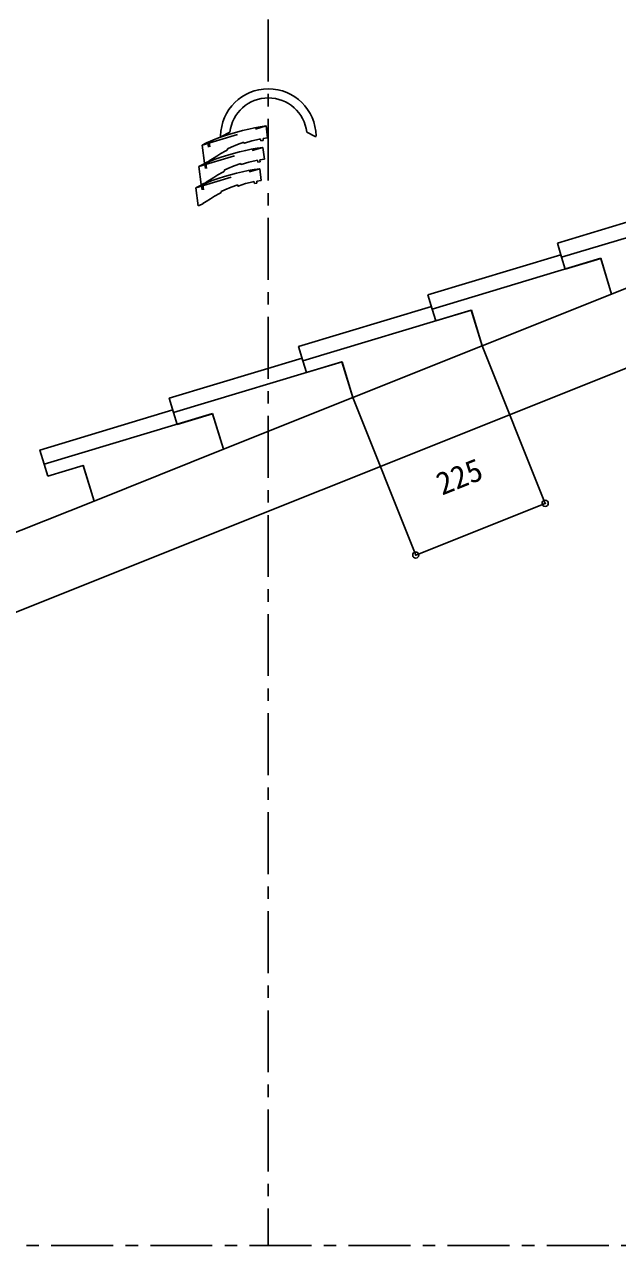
# Model space of a CAD drawing. Units: millimetres, scale not verified. Extents: x -4726 to 4690, y -2905 to 2891.
# Drawn here: x -1333 to -375, y -1344 to 628 of the extents above; entities that cross this region are included whole.
import ezdxf
from ezdxf.enums import TextEntityAlignment as Align

# ---------------------------------------------------------------- set-up
doc = ezdxf.new("R2010")
doc.units = ezdxf.units.MM
doc.header["$LTSCALE"] = 20
doc.header["$PDMODE"] = 32
doc.header["$PDSIZE"] = 10
doc.linetypes.add('CHAIN1', pattern=[8, 5, -1, 1, -1])
doc.linetypes.add('DASHED1', pattern=[1.8, 1.2, -0.6])
doc.layers.add('0-0', color=7, linetype='Continuous')
doc.layers.add('1-9', color=7, linetype='Continuous')
doc.styles.add('ＭＳ ゴシック', font='')
doc.styles.get('ＭＳ ゴシック').set_extended_font_data('MS Gothic')

# ---------------------------------------------------------------- blocks, each defined once
blk = doc.blocks.new('kyo5md')
at = {"layer": '1-9', "linetype": 'DASHED1'}
for p, q in [((-20.485, 10.957), (20.854, 23.359)), ((-22.518, -2.833), (18.82, 9.568)), ((-24.552, -16.623), (16.787, -4.222))]:
    blk.add_line(p, q, dxfattribs=at)
at = {"layer": '1-9'}
for p, q in [((-8.476, 16.554), (-8.474, 16.954)), ((-7.876, 16.554), (-8.476, 16.554)), ((-7.876, 16.554), (-2.476, 19.354)), ((21.851, 15.749), (20.854, 23.359)), ((52.524, 16.554), (47.124, 19.354)), ((52.524, 16.554), (53.124, 16.554)), ((53.124, 16.554), (53.121, 16.954)), ((-20.485, 10.957), (-17.504, 12.445)), ((-20.485, 10.957), (-18.977, -0.545)), ((-16.694, 12.812), (-16.276, 9.621)), ((-15.932, 13.156), (-15.492, 9.797)), ((-4.036, 7.883), (-4.145, 8.711)), ((2.329, 11.429), (6.612, 12.942)), ((6.719, 12.128), (6.612, 12.942)), ((6.612, 12.938), (6.612, 12.942)), ((6.719, 12.128), (6.85, 12.174)), ((6.85, 12.174), (11.722, 13.708)), ((11.722, 13.708), (16.601, 14.859)), ((16.601, 14.859), (17.346, 14.986)), ((17.346, 14.986), (17.502, 13.795)), ((17.502, 13.795), (19.08, 14.062)), ((19.818, 1.959), (18.82, 9.568)), ((18.924, 15.253), (21.851, 15.749)), ((18.924, 15.253), (19.08, 14.062)), ((-5.101, 7.41), (-4.036, 7.883)), ((9.689, -0.082), (14.568, 1.069)), ((14.568, 1.069), (15.312, 1.195)), ((15.312, 1.195), (15.468, 0.005)), ((15.468, 0.005), (17.047, 0.272)), ((16.891, 1.463), (19.818, 1.959)), ((16.891, 1.463), (17.047, 0.272)), ((-22.518, -2.833), (-19.538, -1.345)), ((-22.518, -2.833), (-21.01, -14.335)), ((-18.727, -0.979), (-18.309, -4.169)), ((-17.966, -0.634), (-17.525, -3.993)), ((-7.134, -6.38), (-6.07, -5.907)), ((-6.07, -5.907), (-6.178, -5.079)), ((0.296, -2.361), (4.578, -0.848)), ((4.685, -1.662), (4.578, -0.848)), ((4.579, -0.852), (4.578, -0.848)), ((4.685, -1.662), (4.817, -1.616)), ((4.817, -1.616), (9.689, -0.082)), ((17.784, -11.831), (16.787, -4.222)), ((-24.552, -16.623), (-21.571, -15.135)), ((-20.761, -14.769), (-20.343, -17.959)), ((-19.999, -14.424), (-19.559, -17.783)), ((-1.738, -16.151), (2.545, -14.638)), ((2.652, -15.453), (2.545, -14.638)), ((2.545, -14.642), (2.545, -14.638)), ((2.652, -15.453), (2.783, -15.406)), ((2.783, -15.406), (7.655, -13.872)), ((7.655, -13.872), (12.534, -12.721)), ((12.534, -12.721), (13.279, -12.595)), ((13.279, -12.595), (13.435, -13.785)), ((13.435, -13.785), (15.013, -13.518)), ((14.857, -12.327), (17.784, -11.831)), ((14.857, -12.327), (15.013, -13.518)), ((-24.552, -16.623), (-23.044, -28.125)), ((-9.168, -20.171), (-8.103, -19.697)), ((-8.103, -19.697), (-8.212, -18.869))]:
    blk.add_line(p, q, dxfattribs=at)
for points in [[(-17.504, 12.445), (-13.61, 14.207), (-9.887, 15.688), (-6.072, 16.99), (-1.822, 18.268), (1.958, 19.385), (5.755, 20.374), (9.777, 21.392), (13.378, 22.126), (17.153, 22.785), (20.854, 23.359)], [(-19.538, -1.345), (-15.643, 0.417), (-11.921, 1.898), (-8.106, 3.2), (-3.856, 4.477), (-0.076, 5.595), (3.721, 6.584), (7.743, 7.602), (11.345, 8.336), (15.119, 8.994), (18.82, 9.568)], [(2.329, 11.429), (-1.748, 9.778), (-4.145, 8.711)], [(-18.977, -0.545), (-18.184, -0.441), (-15.884, 0.647), (-15.809, 0.831), (-13.709, 2.188), (-10.91, 3.92), (-8.267, 5.545), (-5.101, 7.41)], [(-21.571, -15.135), (-17.677, -13.373), (-13.954, -11.892), (-10.139, -10.59), (-5.889, -9.313), (-2.109, -8.195), (1.688, -7.207), (5.71, -6.188), (9.311, -5.454), (13.086, -4.796), (16.787, -4.222)], [(-21.01, -14.335), (-20.217, -14.231), (-17.917, -13.143), (-17.842, -12.959), (-15.743, -11.602), (-12.943, -9.871), (-10.3, -8.245), (-7.134, -6.38)], [(0.296, -2.361), (-3.782, -4.012), (-6.178, -5.079)], [(-23.044, -28.125), (-22.251, -28.021), (-19.951, -26.933), (-19.876, -26.749), (-17.776, -25.392), (-14.977, -23.661), (-12.334, -22.035), (-9.168, -20.171)], [(-1.738, -16.151), (-5.815, -17.803), (-8.212, -18.869)]]:
    blk.add_lwpolyline(points, dxfattribs=at)
for radius, start, end in [(30.8, 90, 179.25587), (30.8, 0.74411, 89.99998), (24.958, 90, 173.5584), (24.958, 6.44159, 90)]:
    blk.add_arc((22.324, 16.554), radius, start, end, dxfattribs=at)

msp = doc.modelspace()

# ---------------------------------------------------------------- linework, layer by layer
at = {"layer": '0-0', "color": 4, "linetype": 'CHAIN1'}
for p, q in [((-939.14, 1595.8), (-939.14, -1344.09)), ((-4169.56, -1344.09), (4010.58, -1344.09))]:
    msp.add_line(p, q, dxfattribs=at)
at = {"layer": '0-0'}
for p, q in [((-472.41, 275), (-255.12, 340.52)), ((-258.92, 314.28), (-465.48, 251.99)), ((-472.41, 275), (-465.48, 251.99)), ((-466.73, 256.14), (-681.32, 191.44)), ((-402.42, 250.43), (-674.38, 168.43)), ((-465.48, 251.99), (-459.7, 232.84)), ((-384.98, 192.61), (-402.42, 250.43)), ((-402.33, 250.14), (-384.98, 192.61)), ((-227.36, 255.66), (-384.98, 192.61)), ((-681.32, 191.44), (-674.38, 168.43)), ((-384.98, 192.61), (-593.89, 109.05)), ((-611.33, 166.87), (-883.29, 84.87)), ((-674.38, 168.43), (-668.61, 149.28)), ((-611.24, 166.58), (-668.61, 149.28)), ((-593.89, 109.05), (-611.33, 166.87)), ((-611.24, 166.58), (-593.89, 109.05)), ((-1377.87, -333.79), (-183.96, 143.78)), ((-593.89, 109.05), (-802.8, 25.49)), ((-492.09, -145.46), (-593.89, 109.05)), ((-820.23, 83.31), (-1092.2, 1.3)), ((-883.29, 84.87), (-877.52, 65.72)), ((-820.15, 83.02), (-877.52, 65.72)), ((-802.8, 25.49), (-820.23, 83.31)), ((-820.15, 83.02), (-802.8, 25.49)), ((-802.8, 25.49), (-1011.71, -58.08)), ((-701, -229.02), (-802.8, 25.49)), ((-1092.2, 1.3), (-1086.43, -17.84)), ((-1029.14, -0.25), (-1301.11, -82.26)), ((-1029.05, -0.55), (-1086.43, -17.84)), ((-1011.71, -58.08), (-1029.14, -0.25)), ((-1029.05, -0.55), (-1011.71, -58.08)), ((-1011.71, -58.08), (-1220.61, -141.64)), ((-1301.11, -82.26), (-1295.33, -101.41)), ((-1237.96, -84.11), (-1295.33, -101.41)), ((-1220.61, -141.64), (-1238.05, -83.82)), ((-1237.96, -84.11), (-1220.61, -141.64)), ((-1220.61, -141.64), (-1377.87, -204.54))]:
    msp.add_line(p, q, dxfattribs=at)
at = {"layer": '0-0', "color": 4}
msp.add_line((-492.09, -145.46), (-701, -229.02), dxfattribs=at)
at = {"layer": '0-0'}
for points in [[(-402.33, 250.14), (-454.44, 234.43), (-459.7, 232.84)], [(-675.64, 172.58), (-890.23, 107.88), (-883.29, 84.87)], [(-884.54, 89.02), (-1099.14, 24.31), (-1092.2, 1.3)], [(-1093.45, 5.45), (-1308.04, -59.25), (-1301.11, -82.26)]]:
    msp.add_lwpolyline(points, dxfattribs=at)
at = {"layer": '0-0', "color": 4}
for p in [(-492.09, -145.46), (-701, -229.02)]:
    msp.add_point(p, dxfattribs=at)

# ---------------------------------------------------------------- block references
at = {"layer": '0-0', "xscale": 2.5, "yscale": 2.5}
msp.add_blockref('kyo5md', (-994.95, 405.66), dxfattribs=at)

# ---------------------------------------------------------------- texts
at = {"layer": '0-0', "color": 4, "style": 'ＭＳ ゴシック'}
msp.add_text('225', height=36.66, rotation=21.801, dxfattribs=at).set_placement((-654.57, -143.14), align=Align.BOTTOM_LEFT)

doc.saveas('drawing.dxf')
